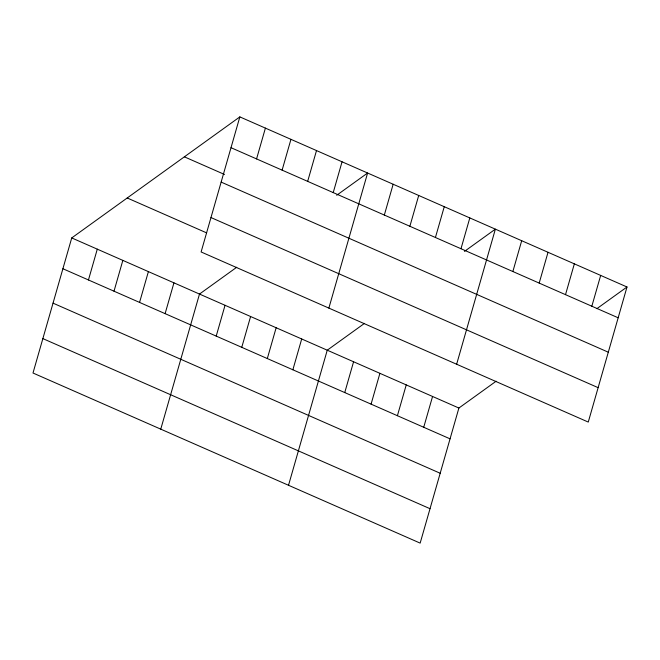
<?xml version="1.0" encoding="UTF-8"?>
<svg xmlns="http://www.w3.org/2000/svg" width="660" height="660" viewBox="0 0 660 660"><rect width="100%" height="100%" fill="white"/><g stroke="black" fill="none" stroke-linecap="round" stroke-linejoin="round"><path stroke-width="0.99" d="M239.844 116.886L201.11 251.963L588.266 422.07L627 286.984L239.844 116.886L71.734 237.93L33 373.015L420.156 543.114L458.89 408.037L496.138 381.216M88.456 279.964L97.284 249.158M114.007 291.192L122.843 260.387M139.557 302.42L148.393 271.615M165.107 313.649L173.943 282.843M160.76 429.148L199.493 294.063L236.742 267.242M256.567 158.92L265.402 128.106M216.216 336.097L225.043 305.291M282.117 170.14L290.953 139.334M241.766 347.325L250.602 316.519M307.667 181.368L316.503 150.562M267.316 358.553L276.152 327.748M333.226 192.596L342.053 161.791M292.867 369.781L301.702 338.976M328.87 308.096L367.603 173.019L336.699 195.269M288.519 485.281L327.253 350.196L364.501 323.375M384.326 215.053L393.162 184.239M344.751 392.576L353.578 361.762M409.876 226.273L418.712 195.467M371.077 404.143L379.904 373.329M435.427 237.501L444.262 206.695M397.402 415.709L406.238 384.904M460.985 248.729L469.813 217.924M423.728 427.276L432.564 396.47M456.637 364.229L495.371 229.152L464.459 251.402M512.861 271.524L521.697 240.718M539.187 283.09L548.023 252.285M565.513 294.657L574.348 263.851M591.838 306.224L600.674 275.418M596.887 308.665L627 286.984M231.016 147.691L618.164 317.79M184.371 156.832L224.524 174.471M221.149 182.102L608.297 352.201M210.977 217.552L598.133 387.659M127.215 197.983L206.605 232.873M71.734 237.93L458.89 408.037M62.898 268.736L450.054 438.842M53.031 303.146L440.187 473.253M42.867 338.605L430.023 508.703"/></g></svg>
